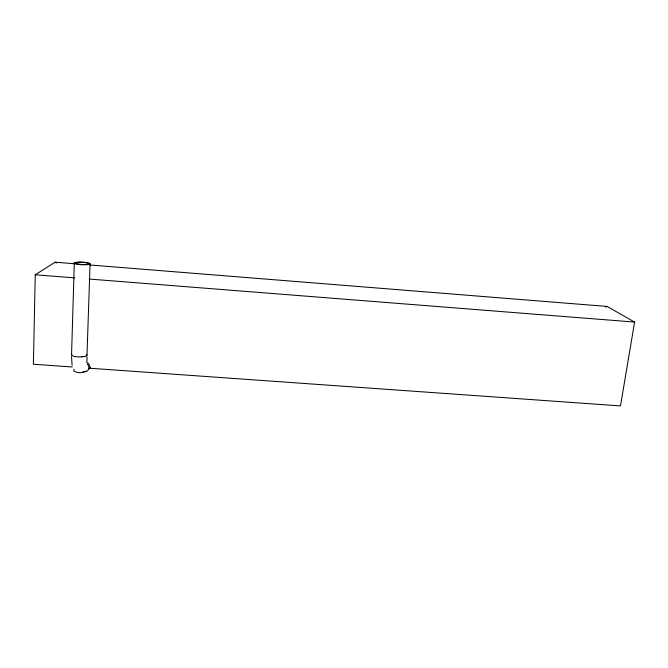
<?xml version="1.0" encoding="UTF-8"?>
<svg xmlns="http://www.w3.org/2000/svg" width="668" height="668" viewBox="0 0 668 668"><rect width="100%" height="100%" fill="white"/><g stroke="black" fill="none" stroke-linecap="round" stroke-linejoin="round"><path stroke-width="1" d="M86.957 356.62L87.04 360.895M74.849 263.776L55.102 262.198L35.237 274.782L33.4 364.227L72.278 366.991M71.551 354.75L74.298 263.033M86.99 355.125L90.08 263.81A7.899 1.294 2.7 0 0 78.373 262.123A7.899 1.294 2.7 0 0 78.106 264.361A7.899 1.294 2.7 0 0 90.08 263.81M89.412 264.945L607.129 306.445L634.6 322.076L620.489 405.919L90.071 368.252A7.423 6.922 19.6 0 0 86.306 361.78M73.856 369.179L73.989 371.174L77.237 372.468A5.419 1.486 0.7 0 0 80.469 372.702L86.64 371.458L90.539 367.634M88.493 368.619L88.844 368.168A6.187 5.77 19.6 0 0 87.191 363.935M85.796 371.066L85.162 371.35M605.676 307.121L607.129 306.445M83.199 371.917L83.734 371.8A9.494 2.588 0.7 0 0 83.993 371.742M35.237 274.782L74.707 277.896M89.253 279.049L634.6 322.076M55.102 262.198L56.329 263.1M72.094 365.446L71.518 356.487M86.464 354.349A7.724 1.987 1 0 1 79.509 356.946A7.724 1.987 1 0 1 71.919 354.224M82.79 356.395A6.438 1.653 1 0 1 81.605 356.537M78.791 264.202A6.588 1.085 2.7 0 0 88.769 263.751A6.588 1.085 2.7 0 0 79.016 262.34A6.588 1.085 2.7 0 0 78.791 264.202"/></g></svg>
